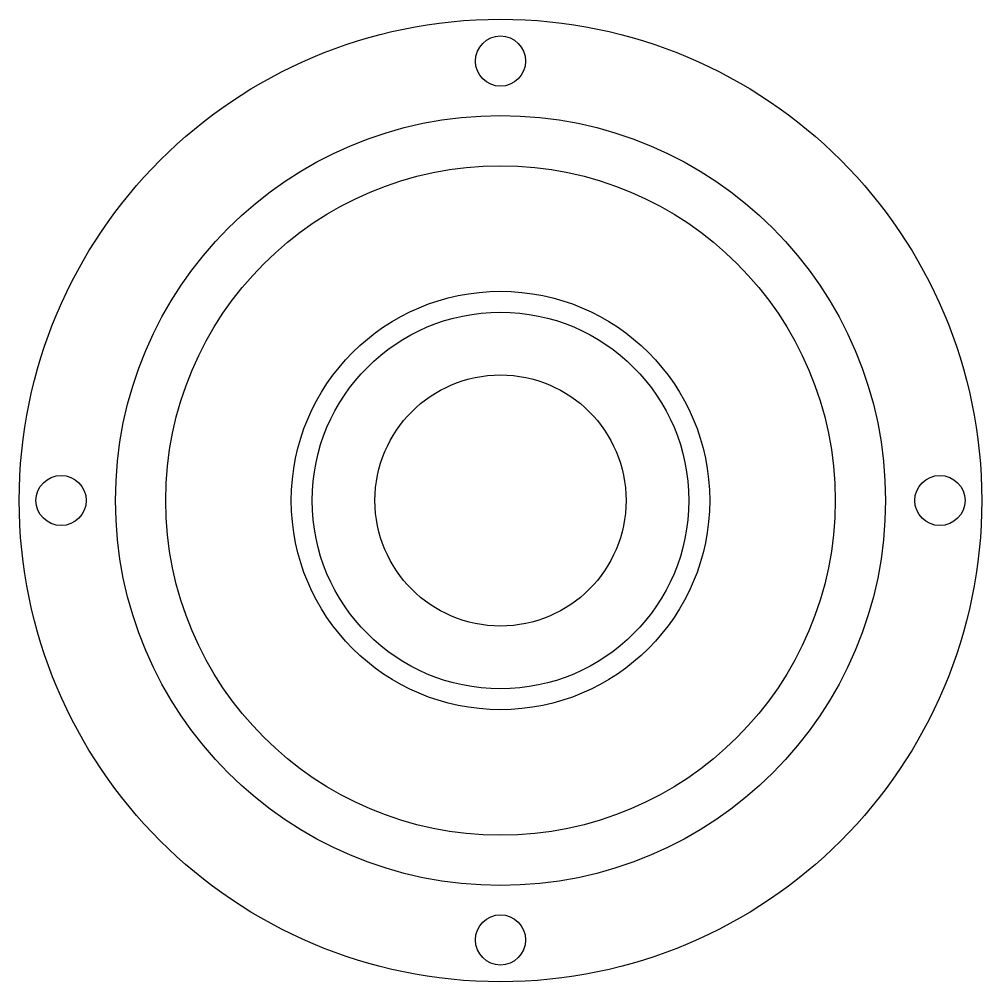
# Model space of a CAD drawing. Header units: inches. Extents: x 0 to 5.75, y 0 to 5.75.
import ezdxf

# ---------------------------------------------------------------- set-up
doc = ezdxf.new("R2010")
doc.units = ezdxf.units.IN
doc.header["$MEASUREMENT"] = 0
doc.layers.add('CAD', color=7, linetype='Continuous')

msp = doc.modelspace()

# ---------------------------------------------------------------- linework, layer by layer
at = {"layer": 'CAD', "linetype": 'Continuous'}
for centre, radius in [((2.875, 2.875), 2.875), ((2.875, 5.5), 0.15), ((2.875, 2.875), 2.3), ((2.875, 2.875), 2), ((2.875, 2.875), 1.25), ((2.875, 2.875), 1.125), ((2.875, 2.875), 0.75), ((0.25, 2.875), 0.15), ((5.5, 2.875), 0.15), ((2.875, 0.25), 0.15)]:
    msp.add_circle(centre, radius, dxfattribs=at)

doc.saveas('drawing.dxf')
